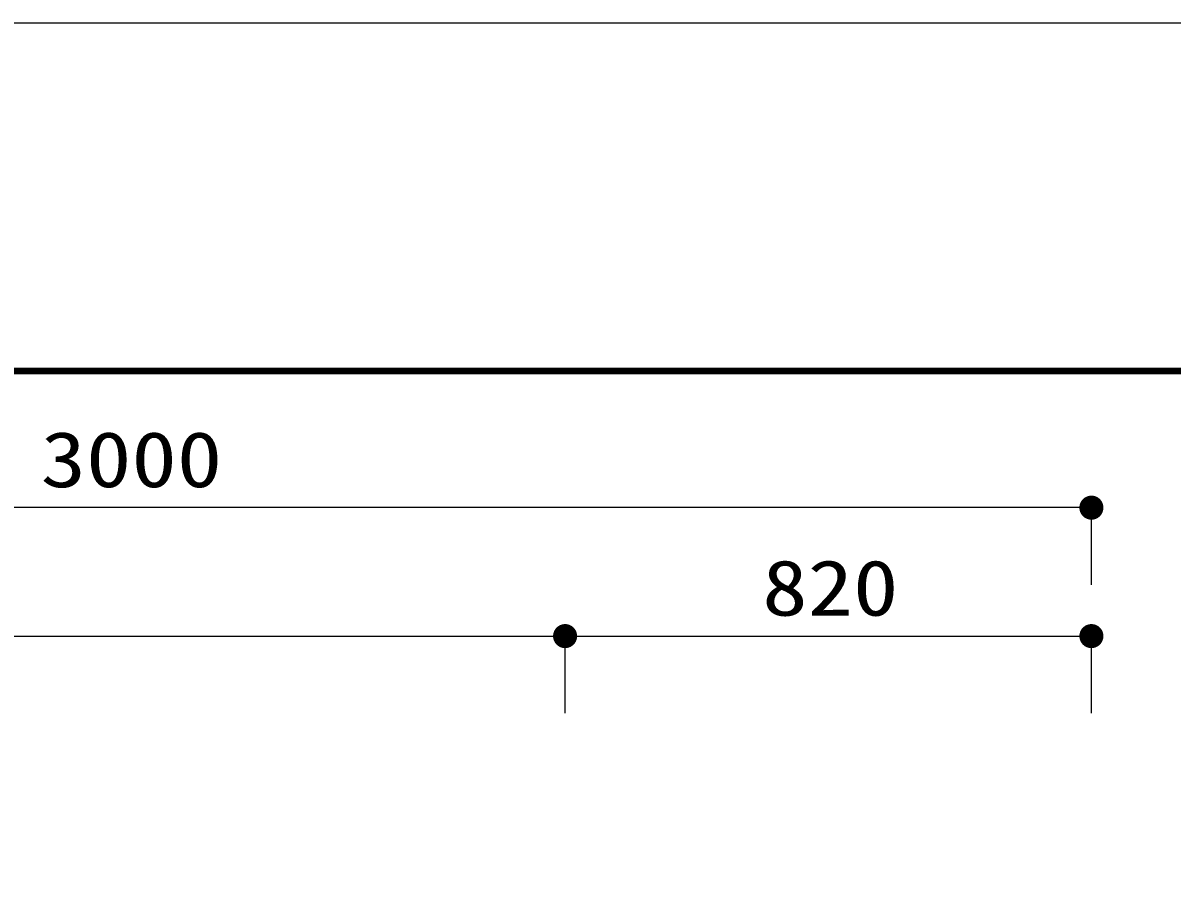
# Model space of a CAD drawing. Units: millimetres, scale not verified. Extents: x -23334 to 8910, y -6308 to 6308.
# Drawn here: x -4609 to -2818, y 4951 to 6308 of the extents above; entities that cross this region are included whole.
import ezdxf
from ezdxf.enums import TextEntityAlignment as Align

# ---------------------------------------------------------------- set-up
doc = ezdxf.new("R2010")
doc.units = ezdxf.units.MM
doc.header["$LTSCALE"] = 30
for name, color, linetype, lineweight in [('1-7_00クル-フ-6寸法', 132, 'Continuous', 25), ('1-B_図面枠', 7, 'Continuous', 25), ('1-C_Axis_waku', 7, 'Continuous', 25)]:
    doc.layers.add(name, color=color, linetype=linetype, lineweight=lineweight)
doc.styles.add('ＭＳ ゴシック', font='')
doc.styles.get('ＭＳ ゴシック').set_extended_font_data('MS Gothic')

msp = doc.modelspace()

# ---------------------------------------------------------------- linework, layer by layer
at = {"layer": '1-7_00クル-フ-6寸法', "color": 4}
for p, q in [((-2943.94, 5552.76), (-5943.94, 5552.76)), ((-2943.94, 5432.76), (-2943.94, 5552.76)), ((-5793.94, 5352.76), (-3763.94, 5352.76)), ((-3763.94, 5232.76), (-3763.94, 5352.76)), ((-3763.94, 5232.76), (-3763.94, 5352.76)), ((-3763.94, 5352.76), (-2943.94, 5352.76)), ((-2943.94, 5232.76), (-2943.94, 5352.76))]:
    msp.add_line(p, q, dxfattribs=at)
at = {"layer": '1-7_00クル-フ-6寸法'}
for points in [[(-2943.94, 5552.76), (-2955.89, 5567.2), (-2953.99, 5568.59)], [(-2943.94, 5552.76), (-2953.99, 5568.59), (-2951.92, 5569.72)], [(-2943.94, 5552.76), (-2951.92, 5569.72), (-2949.73, 5570.59)], [(-2943.94, 5552.76), (-2949.73, 5570.59), (-2947.45, 5571.18)], [(-2943.94, 5552.76), (-2947.45, 5571.18), (-2945.12, 5571.47)], [(-2943.94, 5552.76), (-2945.12, 5571.47), (-2942.76, 5571.47)], [(-2943.94, 5552.76), (-2942.76, 5571.47), (-2940.43, 5571.18)], [(-2943.94, 5552.76), (-2940.43, 5571.18), (-2938.15, 5570.59)], [(-2943.94, 5552.76), (-2938.15, 5570.59), (-2935.96, 5569.72)], [(-2943.94, 5552.76), (-2935.96, 5569.72), (-2933.89, 5568.59)], [(-2943.94, 5552.76), (-2933.89, 5568.59), (-2931.99, 5567.2)], [(-2943.94, 5552.76), (-2962.69, 5552.76), (-2962.54, 5555.11)], [(-2943.94, 5552.76), (-2962.54, 5550.41), (-2962.69, 5552.76)], [(-2943.94, 5552.76), (-2962.54, 5555.11), (-2962.1, 5557.42)], [(-2943.94, 5552.76), (-2962.1, 5548.09), (-2962.54, 5550.41)], [(-2943.94, 5552.76), (-2962.1, 5557.42), (-2961.37, 5559.66)], [(-2943.94, 5552.76), (-2961.37, 5545.85), (-2962.1, 5548.09)], [(-2943.94, 5552.76), (-2961.37, 5559.66), (-2960.37, 5561.79)], [(-2943.94, 5552.76), (-2960.37, 5543.72), (-2961.37, 5545.85)], [(-2943.94, 5552.76), (-2960.37, 5561.79), (-2959.11, 5563.78)], [(-2943.94, 5552.76), (-2959.11, 5541.74), (-2960.37, 5543.72)], [(-2943.94, 5552.76), (-2959.11, 5563.78), (-2957.61, 5565.59)], [(-2943.94, 5552.76), (-2957.61, 5539.92), (-2959.11, 5541.74)], [(-2943.94, 5552.76), (-2957.61, 5565.59), (-2955.89, 5567.2)], [(-2943.94, 5552.76), (-2955.89, 5538.31), (-2957.61, 5539.92)], [(-2943.94, 5552.76), (-2953.99, 5536.93), (-2955.89, 5538.31)], [(-2943.94, 5552.76), (-2951.92, 5535.79), (-2953.99, 5536.93)], [(-2943.94, 5552.76), (-2949.73, 5534.92), (-2951.92, 5535.79)], [(-2943.94, 5552.76), (-2947.45, 5534.34), (-2949.73, 5534.92)], [(-2943.94, 5552.76), (-2945.12, 5534.04), (-2947.45, 5534.34)], [(-2943.94, 5552.76), (-2942.76, 5534.04), (-2945.12, 5534.04)], [(-2943.94, 5552.76), (-2931.99, 5567.2), (-2930.27, 5565.59)], [(-2943.94, 5552.76), (-2930.27, 5565.59), (-2928.77, 5563.78)], [(-2943.94, 5552.76), (-2928.77, 5563.78), (-2927.51, 5561.79)], [(-2943.94, 5552.76), (-2927.51, 5561.79), (-2926.51, 5559.66)], [(-2943.94, 5552.76), (-2926.51, 5559.66), (-2925.78, 5557.42)], [(-2943.94, 5552.76), (-2925.78, 5557.42), (-2925.34, 5555.11)], [(-2943.94, 5552.76), (-2925.34, 5555.11), (-2925.19, 5552.76)], [(-2943.94, 5552.76), (-2940.43, 5534.34), (-2942.76, 5534.04)], [(-2943.94, 5552.76), (-2938.15, 5534.92), (-2940.43, 5534.34)], [(-2943.94, 5552.76), (-2935.96, 5535.79), (-2938.15, 5534.92)], [(-2943.94, 5552.76), (-2933.89, 5536.93), (-2935.96, 5535.79)], [(-2943.94, 5552.76), (-2931.99, 5538.31), (-2933.89, 5536.93)], [(-2943.94, 5552.76), (-2930.27, 5539.92), (-2931.99, 5538.31)], [(-2943.94, 5552.76), (-2928.77, 5541.74), (-2930.27, 5539.92)], [(-2943.94, 5552.76), (-2927.51, 5543.72), (-2928.77, 5541.74)], [(-2943.94, 5552.76), (-2926.51, 5545.85), (-2927.51, 5543.72)], [(-2943.94, 5552.76), (-2925.78, 5548.09), (-2926.51, 5545.85)], [(-2943.94, 5552.76), (-2925.34, 5550.41), (-2925.78, 5548.09)], [(-2943.94, 5552.76), (-2925.19, 5552.76), (-2925.34, 5550.41)], [(-3763.94, 5352.76), (-3769.73, 5370.59), (-3767.45, 5371.18)], [(-3763.94, 5352.76), (-3769.73, 5370.59), (-3767.45, 5371.18)], [(-3763.94, 5352.76), (-3767.45, 5371.18), (-3765.11, 5371.47)], [(-3763.94, 5352.76), (-3767.45, 5371.18), (-3765.11, 5371.47)], [(-3763.94, 5352.76), (-3765.11, 5371.47), (-3762.76, 5371.47)], [(-3763.94, 5352.76), (-3765.11, 5371.47), (-3762.76, 5371.47)], [(-3763.94, 5352.76), (-3762.76, 5371.47), (-3760.42, 5371.18)], [(-3763.94, 5352.76), (-3762.76, 5371.47), (-3760.42, 5371.18)], [(-3763.94, 5352.76), (-3760.42, 5371.18), (-3758.14, 5370.59)], [(-3763.94, 5352.76), (-3760.42, 5371.18), (-3758.14, 5370.59)], [(-2943.94, 5352.76), (-2949.73, 5370.59), (-2947.45, 5371.18)], [(-2943.94, 5352.76), (-2947.45, 5371.18), (-2945.12, 5371.47)], [(-2943.94, 5352.76), (-2945.12, 5371.47), (-2942.76, 5371.47)], [(-2943.94, 5352.76), (-2942.76, 5371.47), (-2940.43, 5371.18)], [(-2943.94, 5352.76), (-2940.43, 5371.18), (-2938.15, 5370.59)], [(-3763.94, 5352.76), (-3782.69, 5352.76), (-3782.54, 5355.11)], [(-3763.94, 5352.76), (-3782.69, 5352.76), (-3782.54, 5355.11)], [(-3763.94, 5352.76), (-3782.54, 5355.11), (-3782.1, 5357.42)], [(-3763.94, 5352.76), (-3782.54, 5355.11), (-3782.1, 5357.42)], [(-3763.94, 5352.76), (-3782.1, 5357.42), (-3781.37, 5359.66)], [(-3763.94, 5352.76), (-3782.1, 5357.42), (-3781.37, 5359.66)], [(-3763.94, 5352.76), (-3781.37, 5359.66), (-3780.37, 5361.79)], [(-3763.94, 5352.76), (-3781.37, 5359.66), (-3780.37, 5361.79)], [(-3763.94, 5352.76), (-3780.37, 5361.79), (-3779.11, 5363.78)], [(-3763.94, 5352.76), (-3780.37, 5361.79), (-3779.11, 5363.78)], [(-3763.94, 5352.76), (-3779.11, 5363.78), (-3777.61, 5365.59)], [(-3763.94, 5352.76), (-3779.11, 5363.78), (-3777.61, 5365.59)], [(-3763.94, 5352.76), (-3777.61, 5365.59), (-3775.89, 5367.2)], [(-3763.94, 5352.76), (-3777.61, 5365.59), (-3775.89, 5367.2)], [(-3763.94, 5352.76), (-3775.89, 5367.2), (-3773.98, 5368.59)], [(-3763.94, 5352.76), (-3775.89, 5367.2), (-3773.98, 5368.59)], [(-3763.94, 5352.76), (-3773.98, 5368.59), (-3771.92, 5369.72)], [(-3763.94, 5352.76), (-3773.98, 5368.59), (-3771.92, 5369.72)], [(-3763.94, 5352.76), (-3771.92, 5369.72), (-3769.73, 5370.59)], [(-3763.94, 5352.76), (-3771.92, 5369.72), (-3769.73, 5370.59)], [(-3763.94, 5352.76), (-3758.14, 5370.59), (-3755.95, 5369.72)], [(-3763.94, 5352.76), (-3758.14, 5370.59), (-3755.95, 5369.72)], [(-3763.94, 5352.76), (-3755.95, 5369.72), (-3753.89, 5368.59)], [(-3763.94, 5352.76), (-3755.95, 5369.72), (-3753.89, 5368.59)], [(-3763.94, 5352.76), (-3753.89, 5368.59), (-3751.99, 5367.2)], [(-3763.94, 5352.76), (-3753.89, 5368.59), (-3751.99, 5367.2)], [(-3763.94, 5352.76), (-3751.99, 5367.2), (-3750.27, 5365.59)], [(-3763.94, 5352.76), (-3751.99, 5367.2), (-3750.27, 5365.59)], [(-3763.94, 5352.76), (-3750.27, 5365.59), (-3748.77, 5363.78)], [(-3763.94, 5352.76), (-3750.27, 5365.59), (-3748.77, 5363.78)], [(-3763.94, 5352.76), (-3748.77, 5363.78), (-3747.51, 5361.79)], [(-3763.94, 5352.76), (-3748.77, 5363.78), (-3747.51, 5361.79)], [(-3763.94, 5352.76), (-3747.51, 5361.79), (-3746.5, 5359.66)], [(-3763.94, 5352.76), (-3747.51, 5361.79), (-3746.5, 5359.66)], [(-3763.94, 5352.76), (-3746.5, 5359.66), (-3745.78, 5357.42)], [(-3763.94, 5352.76), (-3746.5, 5359.66), (-3745.78, 5357.42)], [(-3763.94, 5352.76), (-3745.78, 5357.42), (-3745.34, 5355.11)], [(-3763.94, 5352.76), (-3745.78, 5357.42), (-3745.34, 5355.11)], [(-3763.94, 5352.76), (-3745.34, 5355.11), (-3745.19, 5352.76)], [(-3763.94, 5352.76), (-3745.34, 5355.11), (-3745.19, 5352.76)], [(-2943.94, 5352.76), (-2962.69, 5352.76), (-2962.54, 5355.11)], [(-2943.94, 5352.76), (-2962.54, 5355.11), (-2962.1, 5357.42)], [(-2943.94, 5352.76), (-2962.1, 5357.42), (-2961.37, 5359.66)], [(-2943.94, 5352.76), (-2961.37, 5359.66), (-2960.37, 5361.79)], [(-2943.94, 5352.76), (-2960.37, 5361.79), (-2959.11, 5363.78)], [(-2943.94, 5352.76), (-2959.11, 5363.78), (-2957.61, 5365.59)], [(-2943.94, 5352.76), (-2957.61, 5365.59), (-2955.89, 5367.2)], [(-2943.94, 5352.76), (-2955.89, 5367.2), (-2953.99, 5368.59)], [(-2943.94, 5352.76), (-2953.99, 5368.59), (-2951.92, 5369.72)], [(-2943.94, 5352.76), (-2951.92, 5369.72), (-2949.73, 5370.59)], [(-2943.94, 5352.76), (-2938.15, 5370.59), (-2935.96, 5369.72)], [(-2943.94, 5352.76), (-2935.96, 5369.72), (-2933.89, 5368.59)], [(-2943.94, 5352.76), (-2933.89, 5368.59), (-2931.99, 5367.2)], [(-2943.94, 5352.76), (-2931.99, 5367.2), (-2930.27, 5365.59)], [(-2943.94, 5352.76), (-2930.27, 5365.59), (-2928.77, 5363.78)], [(-2943.94, 5352.76), (-2928.77, 5363.78), (-2927.51, 5361.79)], [(-2943.94, 5352.76), (-2927.51, 5361.79), (-2926.51, 5359.66)], [(-2943.94, 5352.76), (-2926.51, 5359.66), (-2925.78, 5357.42)], [(-2943.94, 5352.76), (-2925.78, 5357.42), (-2925.34, 5355.11)], [(-2943.94, 5352.76), (-2925.34, 5355.11), (-2925.19, 5352.76)], [(-3763.94, 5352.76), (-3782.54, 5350.41), (-3782.69, 5352.76)], [(-3763.94, 5352.76), (-3782.54, 5350.41), (-3782.69, 5352.76)], [(-3763.94, 5352.76), (-3782.1, 5348.09), (-3782.54, 5350.41)], [(-3763.94, 5352.76), (-3782.1, 5348.09), (-3782.54, 5350.41)], [(-3763.94, 5352.76), (-3781.37, 5345.85), (-3782.1, 5348.09)], [(-3763.94, 5352.76), (-3781.37, 5345.85), (-3782.1, 5348.09)], [(-3763.94, 5352.76), (-3780.37, 5343.72), (-3781.37, 5345.85)], [(-3763.94, 5352.76), (-3780.37, 5343.72), (-3781.37, 5345.85)], [(-3763.94, 5352.76), (-3779.11, 5341.74), (-3780.37, 5343.72)], [(-3763.94, 5352.76), (-3779.11, 5341.74), (-3780.37, 5343.72)], [(-3763.94, 5352.76), (-3777.61, 5339.92), (-3779.11, 5341.74)], [(-3763.94, 5352.76), (-3777.61, 5339.92), (-3779.11, 5341.74)], [(-3763.94, 5352.76), (-3775.89, 5338.31), (-3777.61, 5339.92)], [(-3763.94, 5352.76), (-3775.89, 5338.31), (-3777.61, 5339.92)], [(-3763.94, 5352.76), (-3773.98, 5336.93), (-3775.89, 5338.31)], [(-3763.94, 5352.76), (-3773.98, 5336.93), (-3775.89, 5338.31)], [(-3763.94, 5352.76), (-3771.92, 5335.79), (-3773.98, 5336.93)], [(-3763.94, 5352.76), (-3771.92, 5335.79), (-3773.98, 5336.93)], [(-3763.94, 5352.76), (-3769.73, 5334.92), (-3771.92, 5335.79)], [(-3763.94, 5352.76), (-3769.73, 5334.92), (-3771.92, 5335.79)], [(-3763.94, 5352.76), (-3767.45, 5334.34), (-3769.73, 5334.92)], [(-3763.94, 5352.76), (-3767.45, 5334.34), (-3769.73, 5334.92)], [(-3763.94, 5352.76), (-3765.11, 5334.04), (-3767.45, 5334.34)], [(-3763.94, 5352.76), (-3765.11, 5334.04), (-3767.45, 5334.34)], [(-3763.94, 5352.76), (-3762.76, 5334.04), (-3765.11, 5334.04)], [(-3763.94, 5352.76), (-3762.76, 5334.04), (-3765.11, 5334.04)], [(-3763.94, 5352.76), (-3760.42, 5334.34), (-3762.76, 5334.04)], [(-3763.94, 5352.76), (-3758.14, 5334.92), (-3760.42, 5334.34)], [(-3763.94, 5352.76), (-3755.95, 5335.79), (-3758.14, 5334.92)], [(-3763.94, 5352.76), (-3753.89, 5336.93), (-3755.95, 5335.79)], [(-3763.94, 5352.76), (-3751.99, 5338.31), (-3753.89, 5336.93)], [(-3763.94, 5352.76), (-3750.27, 5339.92), (-3751.99, 5338.31)], [(-3763.94, 5352.76), (-3748.77, 5341.74), (-3750.27, 5339.92)], [(-3763.94, 5352.76), (-3747.51, 5343.72), (-3748.77, 5341.74)], [(-3763.94, 5352.76), (-3746.5, 5345.85), (-3747.51, 5343.72)], [(-3763.94, 5352.76), (-3745.78, 5348.09), (-3746.5, 5345.85)], [(-3763.94, 5352.76), (-3745.34, 5350.41), (-3745.78, 5348.09)], [(-3763.94, 5352.76), (-3745.19, 5352.76), (-3745.34, 5350.41)], [(-3763.94, 5352.76), (-3760.42, 5334.34), (-3762.76, 5334.04)], [(-3763.94, 5352.76), (-3758.14, 5334.92), (-3760.42, 5334.34)], [(-3763.94, 5352.76), (-3755.95, 5335.79), (-3758.14, 5334.92)], [(-3763.94, 5352.76), (-3753.89, 5336.93), (-3755.95, 5335.79)], [(-3763.94, 5352.76), (-3751.99, 5338.31), (-3753.89, 5336.93)], [(-3763.94, 5352.76), (-3750.27, 5339.92), (-3751.99, 5338.31)], [(-3763.94, 5352.76), (-3748.77, 5341.74), (-3750.27, 5339.92)], [(-3763.94, 5352.76), (-3747.51, 5343.72), (-3748.77, 5341.74)], [(-3763.94, 5352.76), (-3746.5, 5345.85), (-3747.51, 5343.72)], [(-3763.94, 5352.76), (-3745.78, 5348.09), (-3746.5, 5345.85)], [(-3763.94, 5352.76), (-3745.34, 5350.41), (-3745.78, 5348.09)], [(-3763.94, 5352.76), (-3745.19, 5352.76), (-3745.34, 5350.41)], [(-2943.94, 5352.76), (-2962.54, 5350.41), (-2962.69, 5352.76)], [(-2943.94, 5352.76), (-2962.1, 5348.09), (-2962.54, 5350.41)], [(-2943.94, 5352.76), (-2961.37, 5345.85), (-2962.1, 5348.09)], [(-2943.94, 5352.76), (-2960.37, 5343.72), (-2961.37, 5345.85)], [(-2943.94, 5352.76), (-2959.11, 5341.74), (-2960.37, 5343.72)], [(-2943.94, 5352.76), (-2957.61, 5339.92), (-2959.11, 5341.74)], [(-2943.94, 5352.76), (-2955.89, 5338.31), (-2957.61, 5339.92)], [(-2943.94, 5352.76), (-2953.99, 5336.93), (-2955.89, 5338.31)], [(-2943.94, 5352.76), (-2951.92, 5335.79), (-2953.99, 5336.93)], [(-2943.94, 5352.76), (-2949.73, 5334.92), (-2951.92, 5335.79)], [(-2943.94, 5352.76), (-2947.45, 5334.34), (-2949.73, 5334.92)], [(-2943.94, 5352.76), (-2945.12, 5334.04), (-2947.45, 5334.34)], [(-2943.94, 5352.76), (-2942.76, 5334.04), (-2945.12, 5334.04)], [(-2943.94, 5352.76), (-2940.43, 5334.34), (-2942.76, 5334.04)], [(-2943.94, 5352.76), (-2938.15, 5334.92), (-2940.43, 5334.34)], [(-2943.94, 5352.76), (-2935.96, 5335.79), (-2938.15, 5334.92)], [(-2943.94, 5352.76), (-2933.89, 5336.93), (-2935.96, 5335.79)], [(-2943.94, 5352.76), (-2931.99, 5338.31), (-2933.89, 5336.93)], [(-2943.94, 5352.76), (-2930.27, 5339.92), (-2931.99, 5338.31)], [(-2943.94, 5352.76), (-2928.77, 5341.74), (-2930.27, 5339.92)], [(-2943.94, 5352.76), (-2927.51, 5343.72), (-2928.77, 5341.74)], [(-2943.94, 5352.76), (-2926.51, 5345.85), (-2927.51, 5343.72)], [(-2943.94, 5352.76), (-2925.78, 5348.09), (-2926.51, 5345.85)], [(-2943.94, 5352.76), (-2925.34, 5350.41), (-2925.78, 5348.09)], [(-2943.94, 5352.76), (-2925.19, 5352.76), (-2925.34, 5350.41)]]:
    msp.add_solid(points, dxfattribs=at)
at = {"layer": '1-B_図面枠'}
msp.add_lwpolyline([(-8910, -6307.5), (-8910, 6307.5), (8910, 6307.5), (8910, -6307.5)], close=True, dxfattribs=at)
at = {"layer": '1-C_Axis_waku'}
for p, q in [((-7778.4, 5769.9), (8408.4, 5769.9)), ((-7777.8, 5769.3), (8407.8, 5769.3)), ((-7777.2, 5768.7), (8407.2, 5768.7)), ((-7776.6, 5768.1), (8406.6, 5768.1)), ((-7776, 5767.5), (8406, 5767.5)), ((-7775.4, 5766.9), (8405.4, 5766.9)), ((-7774.8, 5766.3), (8404.8, 5766.3)), ((-7774.2, 5765.7), (8404.2, 5765.7)), ((-7773.6, 5765.1), (8403.6, 5765.1)), ((-7773, 5764.5), (8403, 5764.5)), ((-7772.4, 5763.9), (8402.4, 5763.9)), ((-7771.8, 5763.3), (8401.8, 5763.3)), ((-7771.2, 5762.7), (8401.2, 5762.7)), ((-7770.6, 5762.1), (8400.6, 5762.1)), ((-7770, 5761.5), (8400, 5761.5))]:
    msp.add_line(p, q, dxfattribs=at)

# ---------------------------------------------------------------- texts
at = {"layer": '1-7_00クル-フ-6寸法', "color": 3, "style": 'ＭＳ ゴシック', "width": 1.2}
for s, p in [('3000', (-4581.08, 5558.6)), ('820', (-3456.8, 5358.6))]:
    msp.add_text(s, height=86.66, dxfattribs=at).set_placement(p, align=Align.BOTTOM_LEFT)

doc.saveas('drawing.dxf')
